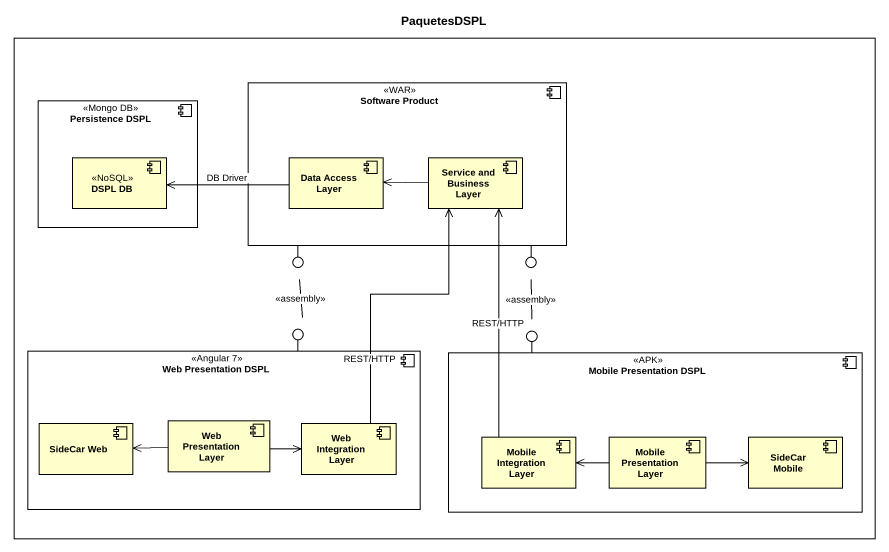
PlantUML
@startuml
title PaquetesDSPL
rectangle " " as rectangle1 #FFFFFF {
  component "Persistence DSPL" as Persistence_DSPL <<Mongo DB>> {
    component "DSPL DB" as DSPL_DB <<NoSQL>>
  }
  component "Software Product" as Software_Product <<WAR>> {
    component "Data Access Layer" as Data_Access_Layer
    component "Service and Business Layer" as Service_and_Business_Layer
  }
  component "Web Presentation DSPL" as Web_Presentation_DSPL <<Angular 7>> {
    component "SideCar Web" as SideCar_Web
    component "Web Presentation Layer" as Web_Presentation_Layer
    component "Web Integration Layer" as Web_Integration_Layer
  }
  component "Mobile Presentation DSPL" as Mobile_Presentation_DSPL <<APK>> {
    component "Mobile Integration Layer" as Mobile_Integration_Layer
    component "Mobile Presentation Layer" as Mobile_Presentation_Layer
    component "SideCar Mobile" as SideCar_Mobile
  }
}
() " " as lollipop1
() " " as lollipop2
() " " as lollipop3
() " " as lollipop4
Software_Product -- lollipop1
Software_Product -- lollipop2
Web_Presentation_DSPL -up- lollipop3
Mobile_Presentation_DSPL -up- lollipop4
Data_Access_Layer -left-> DSPL_DB : DB Driver
Service_and_Business_Layer -left-> Data_Access_Layer
lollipop3 -up- lollipop1 : <<assembly>>
lollipop4 -up- lollipop2 : <<assembly>>
Web_Presentation_Layer -left-> SideCar_Web
Web_Presentation_Layer -right-> Web_Integration_Layer
Web_Integration_Layer -up-> Service_and_Business_Layer : REST/HTTP
Mobile_Integration_Layer -up-> Service_and_Business_Layer : REST/HTTP
Mobile_Presentation_Layer -left-> Mobile_Integration_Layer
Mobile_Presentation_Layer -right-> SideCar_Mobile
@enduml
